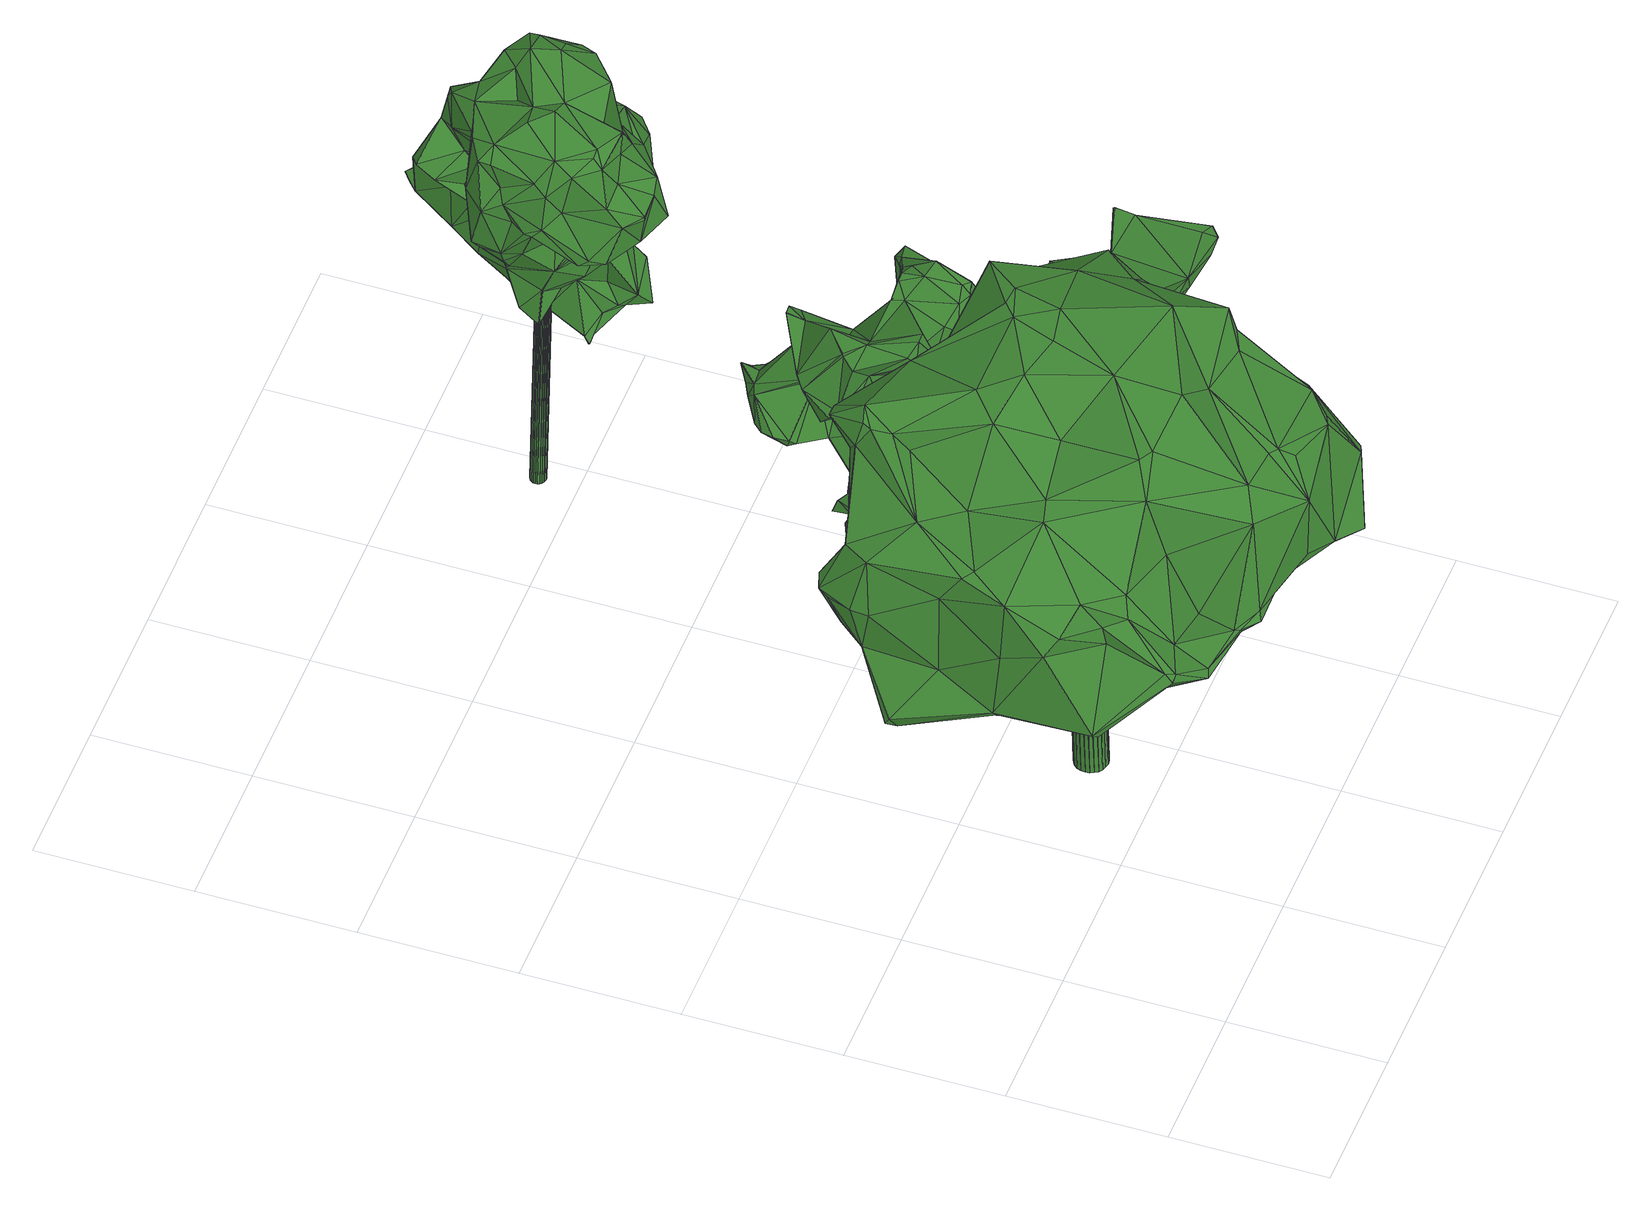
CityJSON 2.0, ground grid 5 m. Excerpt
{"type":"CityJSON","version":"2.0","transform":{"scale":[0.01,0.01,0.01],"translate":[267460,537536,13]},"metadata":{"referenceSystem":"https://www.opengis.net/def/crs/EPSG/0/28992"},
"CityObjects":{
"tree1":{"type":"SolitaryVegetationObject","attributes":{"gtid":158,"crown_width_m":15.53,"crown_median_z":23.55,"crown_r50_m":0.536,"crown_porosity":0.866,"trunk_H_m":10.33,"trunk_DBH_m":1.05,"trunk_radius_m":0.524,"trunk_base_height_m":13.22,"original_gtid":"174"},"geometry":[{"type":"Solid","lod":"3","boundaries":[[[[0,1,2]],[[3,4,5]],[[6,7,8]],[[9,7,6]],[[10,11,12]],[[13,14,15]],[[16,17,18]],[[19,20,21]],[[22,23,24]],[[25,26,27]],[[28,29,30]],[[31,32,14]],[[31,14,33]],[[34,35,6]],[[36,10,37]],[[38,1,39]],[[40,41,42]],[[9,6,43]],[[44,45,46]],[[2,1,47]],[[48,49,50]],[[51,52,53]],[[54,55,56]],[[54,56,57]],[[58,59,60]],[[61,25,27]],[[1,62,63]],[[64,65,66]],[[54,57,67]],[[68,69,70]],[[71,69,68]],[[8,34,6]],[[72,73,74]],[[9,43,75]],[[76,77,78]],[[79,31,33]],[[80,81,82]],[[29,83,30]],[[11,84,85]],[[86,87,88]],[[89,86,88]],[[90,35,91]],[[6,35,90]],[[19,21,47]],[[11,10,84]],[[92,21,93]],[[21,94,93]],[[95,45,96]],[[97,98,99]],[[63,16,1]],[[94,21,100]],[[8,96,34]],[[18,101,5]],[[31,102,103]],[[93,104,92]],[[105,106,107]],[[74,14,108]],[[109,110,111]],[[112,113,114]],[[91,35,34]],[[9,115,116]],[[117,64,118]],[[119,34,45]],[[96,45,34]],[[120,121,122]],[[90,43,6]],[[75,43,90]],[[19,38,123]],[[124,50,125]],[[126,80,127]],[[128,129,52]],[[130,56,55]],[[76,9,116]],[[88,131,132]],[[106,133,82]],[[26,83,133]],[[134,135,136]],[[136,135,137]],[[5,101,138]],[[130,32,31]],[[139,140,141]],[[101,142,143]],[[39,123,38]],[[144,145,146]],[[147,148,149]],[[150,151,152]],[[92,153,21]],[[154,155,156]],[[117,118,157]],[[158,159,10]],[[158,10,36]],[[84,10,159]],[[118,104,93]],[[160,86,161]],[[89,161,86]],[[89,160,161]],[[1,38,47]],[[55,32,130]],[[47,38,19]],[[162,163,77]],[[164,142,72]],[[7,22,24]],[[165,77,166]],[[95,8,7]],[[33,14,74]],[[167,49,48]],[[74,108,168]],[[137,169,136]],[[83,25,30]],[[96,8,95]],[[170,171,120]],[[172,173,95]],[[71,68,174]],[[175,4,176]],[[174,68,98]],[[127,80,29]],[[15,177,13]],[[178,145,179]],[[180,18,175]],[[18,5,175]],[[19,123,181]],[[39,180,123]],[[136,19,181]],[[136,181,134]],[[182,111,110]],[[5,138,3]],[[134,181,176]],[[26,25,83]],[[1,16,39]],[[80,83,29]],[[133,83,80]],[[133,80,82]],[[28,126,29]],[[127,29,126]],[[48,183,184]],[[185,183,48]],[[103,130,31]],[[186,61,27]],[[9,76,7]],[[58,187,59]],[[58,66,187]],[[188,189,190]],[[154,191,155]],[[141,85,192]],[[146,178,193]],[[55,54,194]],[[159,85,84]],[[195,196,197]],[[52,129,198]],[[52,198,53]],[[80,126,199]],[[151,150,107]],[[200,75,148]],[[200,148,147]],[[172,7,24]],[[95,7,172]],[[197,201,202]],[[197,202,98]],[[37,170,36]],[[125,156,203]],[[204,105,150]],[[107,150,105]],[[203,156,57]],[[159,192,85]],[[95,205,45]],[[203,57,206]],[[166,115,165]],[[40,42,207]],[[28,208,126]],[[3,209,176]],[[134,176,209]],[[120,12,154]],[[105,210,106]],[[203,206,124]],[[98,202,174]],[[204,174,202]],[[156,211,212]],[[213,42,41]],[[191,214,215]],[[180,39,18]],[[65,64,24]],[[1,0,62]],[[216,173,129]],[[217,71,218]],[[219,120,122]],[[31,79,102]],[[220,183,50]],[[221,222,173]],[[173,222,198]],[[156,120,154]],[[50,183,185]],[[114,211,125]],[[178,51,193]],[[193,51,223]],[[223,51,186]],[[94,157,93]],[[224,28,61]],[[148,225,149]],[[225,226,149]],[[137,218,169]],[[217,218,137]],[[105,227,228]],[[223,228,227]],[[90,225,75]],[[223,227,193]],[[128,216,129]],[[170,37,171]],[[229,102,79]],[[230,165,147]],[[162,165,230]],[[7,76,22]],[[199,81,80]],[[168,108,196]],[[182,122,121]],[[193,227,231]],[[232,100,169]],[[232,169,233]],[[112,145,144]],[[197,196,108]],[[147,149,226]],[[103,56,130]],[[230,56,103]],[[141,112,139]],[[55,194,234]],[[15,234,177]],[[82,81,106]],[[107,106,81]],[[177,234,194]],[[139,112,235]],[[125,236,114]],[[33,237,79]],[[231,238,235]],[[231,239,238]],[[88,132,89]],[[50,124,220]],[[63,17,16]],[[70,98,68]],[[240,49,46]],[[101,18,17]],[[18,39,16]],[[42,241,242]],[[199,126,208]],[[243,244,62]],[[243,62,0]],[[66,65,187]],[[23,187,65]],[[163,245,244]],[[229,103,102]],[[229,230,103]],[[120,219,170]],[[230,229,162]],[[64,222,246]],[[174,204,150]],[[229,79,247]],[[229,247,245]],[[163,162,229]],[[163,229,245]],[[240,248,49]],[[249,49,248]],[[218,71,152]],[[154,12,11]],[[144,146,250]],[[231,144,250]],[[46,178,179]],[[251,237,252]],[[197,108,13]],[[177,213,13]],[[212,121,120]],[[75,115,9]],[[178,52,51]],[[120,171,12]],[[46,52,178]],[[251,252,62]],[[17,63,252]],[[75,225,148]],[[133,210,26]],[[253,212,182]],[[224,61,51]],[[197,13,201]],[[213,201,13]],[[213,40,201]],[[40,202,201]],[[175,176,180]],[[44,167,184]],[[44,184,91]],[[190,109,111]],[[176,181,123]],[[93,157,118]],[[165,162,77]],[[159,189,192]],[[53,224,51]],[[53,254,224]],[[208,28,224]],[[158,36,255]],[[131,117,256]],[[128,52,46]],[[232,94,100]],[[97,99,257]],[[62,252,63]],[[179,145,248]],[[117,87,64]],[[198,254,53]],[[131,87,117]],[[87,131,88]],[[221,246,222]],[[248,112,114]],[[114,249,248]],[[112,248,145]],[[62,244,251]],[[245,251,244]],[[10,12,37]],[[196,143,142]],[[258,156,215]],[[155,215,156]],[[177,241,213]],[[186,51,61]],[[147,226,259]],[[104,118,58]],[[60,104,58]],[[24,23,65]],[[101,143,138]],[[195,143,196]],[[138,143,195]],[[166,76,115]],[[116,115,76]],[[166,77,76]],[[54,67,194]],[[137,260,217]],[[79,237,247]],[[245,247,251]],[[237,251,247]],[[156,67,57]],[[179,248,240]],[[24,221,172]],[[173,172,221]],[[173,198,129]],[[168,142,164]],[[196,142,168]],[[182,255,122]],[[77,163,244]],[[261,78,244]],[[77,244,78]],[[261,244,243]],[[134,209,135]],[[179,240,46]],[[198,222,254]],[[87,254,222]],[[64,87,222]],[[50,49,262]],[[14,32,15]],[[107,81,151]],[[89,263,160]],[[264,233,263]],[[264,263,89]],[[264,89,233]],[[258,215,140]],[[158,189,159]],[[171,37,12]],[[104,60,265]],[[104,265,92]],[[192,188,113]],[[192,113,141]],[[156,212,120]],[[255,219,122]],[[170,219,255]],[[170,255,36]],[[140,214,141]],[[69,260,209]],[[69,209,70]],[[90,184,183]],[[138,257,3]],[[195,257,138]],[[3,257,70]],[[255,190,158]],[[72,74,164]],[[168,164,74]],[[13,108,14]],[[125,203,124]],[[22,76,23]],[[252,237,266]],[[215,214,140]],[[243,60,261]],[[233,256,232]],[[267,78,261]],[[213,41,40]],[[243,265,60]],[[243,0,265]],[[60,267,261]],[[158,190,189]],[[160,81,199]],[[268,81,160]],[[3,176,4]],[[232,256,94]],[[157,94,256]],[[157,256,117]],[[169,100,20]],[[169,20,136]],[[136,20,19]],[[70,99,98]],[[48,184,167]],[[100,21,20]],[[206,226,124]],[[188,192,189]],[[213,241,42]],[[141,113,112]],[[188,212,113]],[[212,188,190]],[[111,212,190]],[[225,220,124]],[[47,153,2]],[[21,153,47]],[[242,241,177]],[[193,231,250]],[[146,193,250]],[[111,182,212]],[[233,169,218]],[[176,123,180]],[[223,186,210]],[[269,174,150]],[[269,71,174]],[[91,184,90]],[[46,49,167]],[[167,44,46]],[[182,121,253]],[[24,64,246]],[[239,231,227]],[[186,27,26]],[[182,110,255]],[[255,110,190]],[[109,190,110]],[[154,85,191]],[[11,85,154]],[[194,140,242]],[[194,242,177]],[[67,140,194]],[[206,259,226]],[[25,61,30]],[[24,246,221]],[[30,61,28]],[[15,55,234]],[[33,73,237]],[[74,73,33]],[[225,183,220]],[[90,183,225]],[[146,145,178]],[[50,185,48]],[[119,44,34]],[[34,44,91]],[[197,98,97]],[[257,195,97]],[[197,97,195]],[[175,5,4]],[[202,270,204]],[[40,270,202]],[[239,270,40]],[[115,75,200]],[[165,115,200]],[[253,121,212]],[[17,142,101]],[[72,142,17]],[[165,200,147]],[[124,226,225]],[[191,215,155]],[[125,211,156]],[[233,268,263]],[[160,263,268]],[[267,59,78]],[[59,23,78]],[[114,113,211]],[[191,85,141]],[[17,73,72]],[[230,259,56]],[[266,237,73]],[[266,73,17]],[[57,259,206]],[[56,259,57]],[[230,147,259]],[[137,209,260]],[[3,70,209]],[[135,209,137]],[[151,81,268]],[[55,15,32]],[[49,236,262]],[[50,262,236]],[[50,236,125]],[[49,249,236]],[[2,271,0]],[[265,0,271]],[[153,271,2]],[[92,265,271]],[[153,92,271]],[[140,139,242]],[[42,242,139]],[[160,272,86]],[[199,272,160]],[[64,66,118]],[[144,235,112]],[[258,67,156]],[[258,140,67]],[[114,236,249]],[[252,266,17]],[[217,260,71]],[[71,260,69]],[[40,207,239]],[[144,231,235]],[[207,42,139]],[[139,235,207]],[[235,238,207]],[[239,207,238]],[[78,23,76]],[[257,99,70]],[[270,239,273]],[[26,210,186]],[[227,105,273]],[[133,106,210]],[[223,210,228]],[[105,228,210]],[[270,273,204]],[[204,273,105]],[[150,152,269]],[[269,152,71]],[[227,273,239]],[[141,214,191]],[[95,173,205]],[[119,45,44]],[[224,274,208]],[[128,45,216]],[[173,216,45]],[[173,45,205]],[[46,45,128]],[[89,275,233]],[[233,275,256]],[[132,275,89]],[[131,256,275]],[[131,275,132]],[[60,59,267]],[[254,274,224]],[[87,274,254]],[[58,118,66]],[[59,187,23]],[[86,274,87]],[[86,272,274]],[[199,274,272]],[[208,274,199]],[[218,152,233]],[[268,233,152]],[[268,152,151]],[[212,211,113]],[[276,277,278]],[[276,278,279]],[[279,278,280]],[[279,280,281]],[[278,277,282]],[[278,282,280]],[[280,282,283]],[[280,283,281]],[[282,277,284]],[[282,284,283]],[[283,284,285]],[[283,285,281]],[[284,277,286]],[[284,286,285]],[[285,286,287]],[[285,287,281]],[[286,277,288]],[[286,288,287]],[[287,288,289]],[[287,289,281]],[[288,277,290]],[[288,290,289]],[[289,290,291]],[[289,291,281]],[[290,277,292]],[[290,292,291]],[[291,292,293]],[[291,293,281]],[[292,277,294]],[[292,294,293]],[[293,294,295]],[[293,295,281]],[[294,277,296]],[[294,296,295]],[[295,296,297]],[[295,297,281]],[[296,277,298]],[[296,298,297]],[[297,298,299]],[[297,299,281]],[[298,277,300]],[[298,300,299]],[[299,300,301]],[[299,301,281]],[[300,277,302]],[[300,302,301]],[[301,302,303]],[[301,303,281]],[[302,277,304]],[[302,304,303]],[[303,304,305]],[[303,305,281]],[[304,277,306]],[[304,306,305]],[[305,306,307]],[[305,307,281]],[[306,277,308]],[[306,308,307]],[[307,308,309]],[[307,309,281]],[[308,277,310]],[[308,310,309]],[[309,310,311]],[[309,311,281]],[[310,277,312]],[[310,312,311]],[[311,312,313]],[[311,313,281]],[[312,277,314]],[[312,314,313]],[[313,314,315]],[[313,315,281]],[[314,277,316]],[[314,316,315]],[[315,316,317]],[[315,317,281]],[[316,277,318]],[[316,318,317]],[[317,318,319]],[[317,319,281]],[[318,277,320]],[[318,320,319]],[[319,320,321]],[[319,321,281]],[[320,277,322]],[[320,322,321]],[[321,322,323]],[[321,323,281]],[[322,277,324]],[[322,324,323]],[[323,324,325]],[[323,325,281]],[[324,277,276]],[[324,276,325]],[[325,276,279]],[[325,279,281]]]]}]},
"tree2":{"type":"SolitaryVegetationObject","attributes":{"gtid":160,"crown_width_m":6.57,"crown_median_z":24.94,"crown_r50_m":0.41,"crown_porosity":0.891,"trunk_H_m":11.76,"trunk_DBH_m":0.445,"trunk_radius_m":0.223,"trunk_base_height_m":13.18,"original_gtid":"176"},"geometry":[{"type":"Solid","lod":"3","boundaries":[[[[326,327,328]],[[329,330,331]],[[332,331,330]],[[333,334,335]],[[336,337,338]],[[339,340,341]],[[342,343,332]],[[344,345,346]],[[347,344,346]],[[348,349,350]],[[351,352,353]],[[334,354,355]],[[356,357,358]],[[359,329,360]],[[361,362,363]],[[364,337,336]],[[356,358,365]],[[364,343,337]],[[366,367,368]],[[369,370,371]],[[372,373,374]],[[375,376,377]],[[378,379,380]],[[381,356,365]],[[341,382,339]],[[383,384,385]],[[386,387,381]],[[388,387,386]],[[389,390,391]],[[392,393,394]],[[395,396,397]],[[386,398,399]],[[333,400,401]],[[402,374,403]],[[404,405,352]],[[395,397,406]],[[358,333,335]],[[396,395,407]],[[408,409,410]],[[411,412,413]],[[414,378,415]],[[393,392,416]],[[417,418,331]],[[419,420,421]],[[422,388,423]],[[414,379,378]],[[414,424,379]],[[425,426,427]],[[428,429,430]],[[431,430,429]],[[383,432,433]],[[434,435,347]],[[415,393,436]],[[424,437,438]],[[439,440,441]],[[442,435,443]],[[444,435,442]],[[382,340,339]],[[393,415,445]],[[331,332,336]],[[446,447,448]],[[449,450,451]],[[446,440,452]],[[448,440,446]],[[453,454,455]],[[443,444,442]],[[456,425,436]],[[457,458,368]],[[341,433,459]],[[389,397,460]],[[457,461,458]],[[449,462,463]],[[464,465,466]],[[465,467,466]],[[465,468,467]],[[469,376,468]],[[469,468,465]],[[470,471,348]],[[348,471,472]],[[473,406,474]],[[437,388,399]],[[357,356,475]],[[332,330,342]],[[334,333,401]],[[464,460,397]],[[476,361,411]],[[477,478,479]],[[395,406,407]],[[480,481,334]],[[435,434,482]],[[444,482,434]],[[379,483,484]],[[391,474,389]],[[397,389,474]],[[485,486,351]],[[351,486,487]],[[381,335,386]],[[440,488,489]],[[440,489,490]],[[452,490,491]],[[440,490,452]],[[492,326,328]],[[492,328,493]],[[479,368,458]],[[366,368,479]],[[415,436,414]],[[451,494,449]],[[406,473,407]],[[403,346,345]],[[401,354,334]],[[495,354,401]],[[432,459,433]],[[474,496,473]],[[402,346,497]],[[402,347,346]],[[498,403,345]],[[399,388,386]],[[392,400,427]],[[444,344,435]],[[344,444,434]],[[344,434,499]],[[439,500,501]],[[439,441,500]],[[502,503,383]],[[455,504,453]],[[505,481,506]],[[353,420,351]],[[420,507,351]],[[386,335,334]],[[488,508,457]],[[461,457,508]],[[509,510,511]],[[511,510,418]],[[427,502,383]],[[383,385,427]],[[344,347,435]],[[383,503,432]],[[455,512,506]],[[513,514,515]],[[481,480,504]],[[433,341,340]],[[386,505,398]],[[481,505,386]],[[483,379,516]],[[483,516,517]],[[518,407,473]],[[445,355,495]],[[413,519,511]],[[381,432,520]],[[381,520,356]],[[521,471,377]],[[481,386,334]],[[433,340,383]],[[347,402,498]],[[347,498,434]],[[403,498,402]],[[491,522,452]],[[519,413,523]],[[474,391,496]],[[463,450,449]],[[524,494,451]],[[331,336,525]],[[487,352,351]],[[327,460,421]],[[326,460,327]],[[525,338,476]],[[525,336,338]],[[422,423,424]],[[434,498,499]],[[419,464,466]],[[419,460,464]],[[503,502,372]],[[495,392,394]],[[509,398,510]],[[488,439,508]],[[506,481,455]],[[504,455,481]],[[369,371,526]],[[527,369,526]],[[528,529,530]],[[488,457,489]],[[336,332,364]],[[343,364,332]],[[496,531,473]],[[410,513,408]],[[457,368,532]],[[440,448,441]],[[413,417,411]],[[511,417,413]],[[505,360,510]],[[431,379,424]],[[419,467,533]],[[423,388,437]],[[424,423,437]],[[514,511,519]],[[486,485,522]],[[404,534,532]],[[463,517,450]],[[422,535,425]],[[526,371,348]],[[384,536,537]],[[387,537,536]],[[376,375,468]],[[538,503,372]],[[408,528,409]],[[539,409,530]],[[530,409,528]],[[530,438,437]],[[444,443,482]],[[435,482,443]],[[485,350,522]],[[370,369,540]],[[460,390,389]],[[365,335,381]],[[541,542,367]],[[358,335,365]],[[356,520,543]],[[469,377,376]],[[393,416,456]],[[501,338,337]],[[468,544,533]],[[419,466,467]],[[427,372,502]],[[427,400,372]],[[501,545,338]],[[375,377,470]],[[370,447,349]],[[370,349,348]],[[495,393,445]],[[420,533,507]],[[519,523,546]],[[353,352,405]],[[547,548,410]],[[473,549,518]],[[382,550,340]],[[344,499,345]],[[498,345,499]],[[348,472,413]],[[342,508,337]],[[432,550,459]],[[489,457,534]],[[490,534,404]],[[532,534,457]],[[489,534,490]],[[491,490,404]],[[439,337,508]],[[522,447,551]],[[522,551,452]],[[518,471,521]],[[478,541,367]],[[397,474,406]],[[422,424,414]],[[342,337,343]],[[476,417,525]],[[331,525,417]],[[439,501,337]],[[340,384,383]],[[374,552,403]],[[373,552,374]],[[379,328,327]],[[411,417,476]],[[351,553,485]],[[461,508,329]],[[514,548,511]],[[410,548,514]],[[445,415,355]],[[554,363,501]],[[505,510,398]],[[378,355,415]],[[401,392,495]],[[329,331,418]],[[367,327,353]],[[483,463,555]],[[368,367,405]],[[368,405,532]],[[508,342,330]],[[407,521,396]],[[511,548,547]],[[404,532,405]],[[353,405,367]],[[517,463,483]],[[369,527,540]],[[348,371,370]],[[550,384,340]],[[404,556,491]],[[487,556,404]],[[518,521,407]],[[472,473,557]],[[473,531,557]],[[522,350,447]],[[511,418,417]],[[327,420,353]],[[419,421,460]],[[352,487,404]],[[379,429,516]],[[428,516,429]],[[558,431,424]],[[531,515,559]],[[514,559,515]],[[341,459,560]],[[550,560,459]],[[382,560,550]],[[382,341,560]],[[506,512,505]],[[391,515,496]],[[496,515,531]],[[529,513,515]],[[508,330,329]],[[550,536,384]],[[483,555,484]],[[370,540,527]],[[387,536,381]],[[370,448,447]],[[484,328,379]],[[488,440,439]],[[414,535,422]],[[514,519,546]],[[425,535,414]],[[430,451,428]],[[430,431,451]],[[428,451,561]],[[562,431,558]],[[438,558,424]],[[517,516,428]],[[436,425,414]],[[392,563,416]],[[495,394,393]],[[517,428,450]],[[428,561,450]],[[456,436,393]],[[385,387,422]],[[388,422,387]],[[529,558,438]],[[529,438,530]],[[357,400,358]],[[402,564,374]],[[372,374,564]],[[401,400,392]],[[333,358,400]],[[557,559,546]],[[334,355,480]],[[511,547,509]],[[410,514,513]],[[531,559,557]],[[475,403,552]],[[495,355,354]],[[462,555,463]],[[559,514,546]],[[529,515,558]],[[391,558,515]],[[562,558,391]],[[328,390,460]],[[326,493,460]],[[327,421,420]],[[456,426,425]],[[338,545,476]],[[557,546,523]],[[557,523,472]],[[432,536,550]],[[381,536,432]],[[472,523,413]],[[477,541,478]],[[392,427,426]],[[454,512,455]],[[468,533,467]],[[472,549,473]],[[420,419,533]],[[427,385,425]],[[385,422,425]],[[524,562,494]],[[484,462,565]],[[478,367,366]],[[478,366,479]],[[328,484,565]],[[554,412,411]],[[526,500,527]],[[441,370,527]],[[500,441,527]],[[441,448,370]],[[539,530,437]],[[410,539,437]],[[410,437,399]],[[513,566,408]],[[543,475,356]],[[403,475,346]],[[497,346,475]],[[505,512,359]],[[512,454,359]],[[329,359,458]],[[453,359,454]],[[350,349,447]],[[418,360,329]],[[387,385,537]],[[329,458,461]],[[348,413,412]],[[412,500,526]],[[348,412,526]],[[379,327,380]],[[507,553,351]],[[328,565,390]],[[456,416,563]],[[462,484,555]],[[533,544,507]],[[509,399,398]],[[486,556,487]],[[522,491,556]],[[522,556,486]],[[384,537,385]],[[562,451,431]],[[493,328,460]],[[411,361,554]],[[348,350,470]],[[431,429,379]],[[361,363,554]],[[500,554,501]],[[412,554,500]],[[480,355,567]],[[355,479,567]],[[501,363,362]],[[480,567,504]],[[477,479,355]],[[541,378,542]],[[380,542,378]],[[501,362,545]],[[367,542,380]],[[477,355,541]],[[355,378,541]],[[367,380,327]],[[361,476,545]],[[361,545,362]],[[418,510,360]],[[458,567,479]],[[453,567,359]],[[504,567,453]],[[458,359,567]],[[464,568,465]],[[397,568,464]],[[471,549,472]],[[518,549,471]],[[450,561,451]],[[410,409,539]],[[492,493,326]],[[509,547,399]],[[397,396,568]],[[465,568,396]],[[375,470,544]],[[375,544,468]],[[505,359,360]],[[553,507,544]],[[553,544,485]],[[485,544,350]],[[470,350,544]],[[562,524,451]],[[494,565,449]],[[449,565,462]],[[494,391,565]],[[562,391,494]],[[390,565,391]],[[563,426,456]],[[547,410,399]],[[563,392,426]],[[470,377,471]],[[396,377,465]],[[469,465,377]],[[521,377,396]],[[538,372,564]],[[543,538,475]],[[475,564,497]],[[538,564,475]],[[446,551,447]],[[452,551,446]],[[529,528,566]],[[529,566,513]],[[538,520,503]],[[432,503,520]],[[538,543,520]],[[408,566,528]],[[497,564,402]],[[400,373,372]],[[357,373,400]],[[373,357,552]],[[475,552,357]],[[569,570,571]],[[569,571,572]],[[572,571,573]],[[572,573,574]],[[571,570,575]],[[571,575,573]],[[573,575,576]],[[573,576,574]],[[575,570,577]],[[575,577,576]],[[576,577,578]],[[576,578,574]],[[577,570,579]],[[577,579,578]],[[578,579,580]],[[578,580,574]],[[579,570,581]],[[579,581,580]],[[580,581,582]],[[580,582,574]],[[581,570,583]],[[581,583,582]],[[582,583,584]],[[582,584,574]],[[583,570,585]],[[583,585,584]],[[584,585,586]],[[584,586,574]],[[585,570,587]],[[585,587,586]],[[586,587,588]],[[586,588,574]],[[587,570,589]],[[587,589,588]],[[588,589,590]],[[588,590,574]],[[589,570,591]],[[589,591,590]],[[590,591,592]],[[590,592,574]],[[591,570,593]],[[591,593,592]],[[592,593,594]],[[592,594,574]],[[593,570,595]],[[593,595,594]],[[594,595,596]],[[594,596,574]],[[595,570,597]],[[595,597,596]],[[596,597,598]],[[596,598,574]],[[597,570,599]],[[597,599,598]],[[598,599,600]],[[598,600,574]],[[599,570,601]],[[599,601,600]],[[600,601,602]],[[600,602,574]],[[601,570,603]],[[601,603,602]],[[602,603,604]],[[602,604,574]],[[603,570,605]],[[603,605,604]],[[604,605,606]],[[604,606,574]],[[605,570,607]],[[605,607,606]],[[606,607,608]],[[606,608,574]],[[607,570,609]],[[607,609,608]],[[608,609,610]],[[608,610,574]],[[609,570,611]],[[609,611,610]],[[610,611,612]],[[610,612,574]],[[611,570,613]],[[611,613,612]],[[612,613,614]],[[612,614,574]],[[613,570,615]],[[613,615,614]],[[614,615,616]],[[614,616,574]],[[615,570,617]],[[615,617,616]],[[616,617,618]],[[616,618,574]],[[617,570,569]],[[617,569,618]],[[618,569,572]],[[618,572,574]]]]}]},
"tree3":{"type":"SolitaryVegetationObject","attributes":{"gtid":159,"crown_width_m":7.04,"crown_median_z":25.16,"crown_r50_m":0.386,"crown_porosity":0.904,"trunk_H_m":11.96,"trunk_DBH_m":0.486,"trunk_radius_m":0.243,"trunk_base_height_m":13.2,"original_gtid":"175"},"geometry":[{"type":"Solid","lod":"3","boundaries":[[[[619,620,621]],[[619,621,622]],[[623,624,625]],[[626,627,628]],[[626,628,629]],[[630,631,632]],[[630,633,631]],[[634,635,636]],[[637,638,639]],[[640,641,642]],[[643,644,645]],[[646,647,648]],[[629,647,646]],[[649,650,651]],[[652,635,653]],[[654,655,656]],[[657,658,659]],[[660,661,662]],[[663,664,633]],[[665,666,635]],[[667,668,669]],[[643,670,671]],[[672,666,665]],[[672,673,666]],[[653,666,673]],[[674,675,676]],[[677,678,679]],[[680,662,667]],[[662,668,667]],[[653,681,682]],[[683,649,684]],[[673,681,653]],[[685,681,626]],[[686,634,687]],[[688,689,690]],[[682,685,652]],[[691,670,692]],[[693,656,694]],[[694,695,693]],[[696,697,698]],[[699,700,701]],[[663,655,664]],[[646,648,642]],[[702,703,704]],[[680,621,669]],[[680,669,705]],[[685,682,681]],[[625,706,623]],[[652,685,707]],[[708,709,710]],[[680,667,621]],[[711,694,712]],[[633,630,663]],[[708,713,689]],[[714,715,716]],[[717,718,664]],[[719,720,691]],[[721,691,720]],[[722,723,724]],[[722,725,723]],[[703,726,704]],[[685,701,707]],[[727,728,729]],[[730,713,731]],[[732,657,733]],[[734,735,736]],[[737,738,639]],[[691,739,719]],[[620,675,740]],[[658,732,741]],[[715,742,646]],[[743,656,744]],[[745,746,747]],[[748,749,679]],[[707,750,635]],[[636,635,750]],[[736,751,625]],[[736,752,751]],[[654,664,655]],[[753,754,755]],[[756,757,758]],[[682,652,653]],[[721,759,691]],[[760,679,678]],[[738,761,762]],[[738,762,639]],[[714,761,738]],[[761,714,688]],[[710,713,708]],[[763,764,765]],[[762,761,688]],[[762,688,690]],[[671,670,691]],[[766,767,698]],[[766,768,767]],[[620,740,621]],[[694,711,627]],[[694,627,673]],[[643,645,670]],[[716,688,714]],[[668,769,770]],[[661,770,769]],[[661,769,668]],[[697,696,771]],[[756,662,680]],[[661,722,770]],[[713,690,689]],[[641,772,642]],[[716,646,642]],[[673,773,694]],[[646,742,629]],[[640,711,712]],[[640,712,656]],[[713,730,690]],[[650,774,775]],[[702,747,776]],[[677,729,765]],[[653,635,666]],[[777,778,674]],[[652,707,635]],[[704,747,702]],[[670,645,692]],[[779,624,780]],[[766,781,768]],[[758,733,756]],[[664,782,783]],[[784,718,717]],[[785,784,717]],[[786,784,785]],[[656,693,654]],[[668,770,669]],[[676,620,619]],[[732,658,657]],[[787,779,780]],[[674,676,777]],[[788,781,789]],[[626,790,685]],[[696,791,771]],[[696,638,637]],[[786,633,784]],[[697,766,698]],[[751,706,625]],[[647,640,648]],[[642,648,640]],[[792,793,771]],[[647,711,640]],[[794,623,706]],[[746,745,795]],[[731,796,771]],[[736,625,734]],[[797,798,787]],[[717,799,785]],[[734,625,624]],[[734,624,798]],[[770,722,800]],[[724,800,722]],[[705,801,802]],[[795,745,803]],[[792,804,793]],[[793,720,719]],[[705,669,801]],[[789,797,805]],[[776,747,806]],[[690,730,762]],[[752,794,706]],[[743,807,808]],[[745,747,803]],[[806,680,705]],[[664,718,633]],[[712,694,656]],[[748,809,777]],[[767,810,679]],[[765,764,737]],[[702,776,671]],[[646,716,715]],[[727,729,811]],[[728,812,765]],[[765,729,728]],[[635,634,686]],[[635,686,665]],[[762,637,639]],[[803,783,782]],[[632,631,792]],[[726,799,717]],[[691,813,814]],[[764,815,816]],[[626,816,815]],[[731,771,791]],[[731,791,730]],[[692,813,691]],[[801,813,692]],[[806,746,817]],[[796,818,771]],[[738,737,715]],[[706,751,752]],[[780,624,819]],[[650,775,739]],[[764,742,737]],[[737,742,715]],[[764,629,742]],[[750,701,820]],[[750,707,701]],[[754,821,774]],[[821,754,753]],[[638,698,822]],[[698,638,696]],[[789,805,788]],[[701,700,820]],[[792,818,632]],[[771,818,792]],[[781,788,823]],[[781,823,768]],[[701,790,728]],[[685,790,701]],[[726,824,803]],[[825,813,724]],[[800,724,813]],[[826,697,771]],[[680,636,657]],[[657,756,680]],[[634,636,680]],[[766,697,826]],[[790,763,728]],[[804,720,793]],[[650,739,827]],[[651,814,813]],[[651,827,814]],[[689,688,772]],[[801,692,802]],[[828,829,774]],[[793,774,829]],[[675,620,676]],[[818,796,830]],[[675,831,740]],[[804,721,720]],[[767,768,810]],[[651,650,827]],[[752,832,819]],[[763,815,764]],[[683,684,833]],[[819,832,834]],[[797,787,805]],[[799,703,835]],[[777,809,778]],[[643,802,644]],[[809,810,823]],[[836,837,650]],[[780,819,837]],[[683,833,778]],[[667,723,621]],[[826,755,766]],[[832,838,834]],[[730,791,762]],[[836,683,780]],[[839,728,727]],[[806,747,746]],[[709,840,630]],[[750,820,700]],[[716,642,772]],[[755,736,735]],[[812,763,765]],[[728,763,812]],[[746,687,634]],[[841,749,842]],[[811,749,841]],[[726,717,824]],[[719,775,793]],[[621,725,622]],[[657,622,725]],[[829,843,771]],[[771,843,826]],[[677,765,844]],[[632,818,630]],[[694,773,695]],[[644,692,645]],[[681,627,626]],[[672,665,686]],[[787,845,805]],[[654,693,782]],[[781,735,734]],[[750,756,636]],[[649,651,684]],[[846,684,651]],[[631,786,792]],[[778,845,683]],[[787,683,845]],[[795,782,693]],[[803,782,795]],[[717,664,824]],[[819,624,623]],[[779,798,624]],[[672,847,773]],[[747,704,726]],[[747,726,803]],[[846,825,848]],[[675,674,831]],[[813,825,651]],[[846,651,825]],[[775,719,739]],[[639,844,737]],[[715,714,738]],[[722,661,725]],[[766,849,781]],[[755,849,766]],[[637,791,696]],[[807,655,663]],[[783,803,824]],[[662,700,699]],[[629,628,627]],[[703,759,721]],[[674,850,831]],[[647,629,627]],[[647,627,711]],[[821,843,828]],[[677,844,638]],[[639,638,844]],[[771,793,829]],[[807,744,655]],[[701,728,839]],[[758,732,733]],[[658,741,727]],[[752,819,794]],[[819,623,794]],[[821,828,774]],[[630,818,710]],[[792,851,804]],[[760,767,679]],[[801,669,813]],[[621,723,725]],[[640,743,641]],[[654,782,664]],[[795,847,746]],[[687,746,847]],[[667,669,723]],[[660,725,661]],[[680,806,817]],[[680,817,634]],[[673,627,681]],[[788,845,823]],[[708,772,641]],[[829,828,843]],[[826,843,753]],[[763,790,626]],[[708,641,808]],[[786,804,851]],[[786,851,792]],[[765,737,844]],[[655,744,656]],[[699,839,757]],[[768,823,810]],[[644,802,692]],[[679,810,748]],[[748,810,809]],[[674,778,850]],[[809,823,778]],[[699,701,839]],[[758,757,839]],[[846,852,850]],[[684,846,850]],[[850,852,831]],[[850,833,684]],[[852,846,848]],[[850,778,833]],[[725,660,699]],[[662,699,660]],[[778,823,845]],[[636,733,657]],[[785,835,721]],[[853,637,762]],[[657,757,756]],[[725,757,657]],[[725,699,757]],[[629,816,626]],[[671,802,643]],[[776,802,671]],[[784,633,718]],[[672,773,673]],[[808,840,709]],[[663,840,808]],[[630,840,663]],[[770,800,813]],[[770,813,669]],[[774,793,775]],[[842,854,841]],[[842,622,854]],[[834,837,819]],[[755,754,832]],[[755,832,752]],[[650,837,834]],[[756,733,636]],[[799,835,785]],[[676,619,622]],[[755,752,736]],[[783,824,664]],[[825,740,848]],[[852,740,831]],[[848,740,852]],[[695,773,693]],[[806,705,776]],[[777,842,748]],[[676,842,777]],[[842,676,622]],[[754,838,832]],[[774,838,754]],[[705,802,776]],[[774,650,838]],[[630,710,709]],[[767,760,822]],[[767,822,698]],[[633,786,631]],[[822,760,678]],[[677,638,678]],[[638,822,678]],[[686,847,672]],[[693,773,847]],[[693,847,795]],[[687,847,686]],[[621,855,669]],[[740,825,855]],[[724,669,855]],[[724,855,825]],[[740,855,621]],[[781,734,789]],[[716,772,688]],[[797,734,798]],[[789,734,797]],[[724,723,669]],[[743,640,656]],[[743,744,807]],[[808,807,663]],[[808,641,743]],[[853,762,791]],[[853,791,637]],[[708,689,772]],[[839,727,741]],[[785,804,786]],[[785,721,804]],[[683,787,780]],[[827,739,814]],[[691,814,739]],[[821,753,843]],[[811,729,677]],[[764,816,629]],[[727,811,658]],[[658,811,841]],[[659,658,841]],[[691,759,671]],[[842,749,748]],[[750,700,756]],[[756,700,662]],[[702,759,703]],[[671,759,702]],[[834,838,650]],[[836,650,649]],[[836,780,837]],[[836,649,683]],[[805,845,788]],[[634,817,746]],[[710,830,713]],[[818,830,710]],[[713,830,731]],[[731,830,796]],[[662,661,668]],[[726,703,799]],[[826,753,755]],[[841,854,659]],[[755,735,849]],[[781,849,735]],[[808,709,708]],[[811,677,749]],[[677,679,749]],[[763,626,815]],[[758,839,741]],[[758,741,732]],[[703,721,835]],[[657,659,854]],[[657,854,622]],[[798,779,787]],[[856,857,858]],[[856,858,859]],[[859,858,860]],[[859,860,861]],[[858,857,862]],[[858,862,860]],[[860,862,863]],[[860,863,861]],[[862,857,864]],[[862,864,863]],[[863,864,865]],[[863,865,861]],[[864,857,866]],[[864,866,865]],[[865,866,867]],[[865,867,861]],[[866,857,868]],[[866,868,867]],[[867,868,869]],[[867,869,861]],[[868,857,870]],[[868,870,869]],[[869,870,871]],[[869,871,861]],[[870,857,872]],[[870,872,871]],[[871,872,873]],[[871,873,861]],[[872,857,874]],[[872,874,873]],[[873,874,875]],[[873,875,861]],[[874,857,876]],[[874,876,875]],[[875,876,877]],[[875,877,861]],[[876,857,878]],[[876,878,877]],[[877,878,879]],[[877,879,861]],[[878,857,880]],[[878,880,879]],[[879,880,881]],[[879,881,861]],[[880,857,882]],[[880,882,881]],[[881,882,883]],[[881,883,861]],[[882,857,884]],[[882,884,883]],[[883,884,885]],[[883,885,861]],[[884,857,886]],[[884,886,885]],[[885,886,887]],[[885,887,861]],[[886,857,888]],[[886,888,887]],[[887,888,889]],[[887,889,861]],[[888,857,890]],[[888,890,889]],[[889,890,891]],[[889,891,861]],[[890,857,892]],[[890,892,891]],[[891,892,893]],[[891,893,861]],[[892,857,894]],[[892,894,893]],[[893,894,895]],[[893,895,861]],[[894,857,896]],[[894,896,895]],[[895,896,897]],[[895,897,861]],[[896,857,898]],[[896,898,897]],[[897,898,899]],[[897,899,861]],[[898,857,900]],[[898,900,899]],[[899,900,901]],[[899,901,861]],[[900,857,902]],[[900,902,901]],[[901,902,903]],[[901,903,861]],[[902,857,904]],[[902,904,903]],[[903,904,905]],[[903,905,861]],[[904,857,856]],[[904,856,905]],[[905,856,859]],[[905,859,861]]]]}]}
},
"vertices":[
[266,543,1304],[133,730,1361],[161,570,1252],[201,1256,1056],[141,1279,1208],[149,1308,1227],[1363,67,1050],[1078,46,964],[1207,1,907],[1223,119,1281],[1924,954,1192],[1896,1016,1233],[1910,958,1208],[810,1258,1454],[764,1242,1603],[880,1199,1521],[165,872,1397],[276,1051,1463],[148,1160,1382],[116,760,927],[129,750,910],[145,463,903],[980,96,987],[713,149,987],[916,154,926],[997,877,377],[1022,914,428],[1029,878,445],[928,795,386],[888,856,329],[950,861,334],[890,971,1754],[934,1010,1758],[654,1001,1670],[1336,57,952],[1417,87,1019],[1971,738,1174],[1969,739,1180],[130,743,1145],[160,940,1295],[703,1125,1078],[742,981,1319],[936,928,1192],[1253,134,1283],[1437,336,919],[1345,278,704],[1420,490,842],[124,607,1202],[1509,454,1001],[1438,520,967],[1356,491,1310],[1097,620,602],[1138,536,647],[1118,545,638],[1173,1095,1621],[1087,1113,1750],[1175,874,1708],[1366,848,1620],[458,216,969],[635,199,963],[436,314,1056],[1008,797,448],[408,707,1455],[200,847,1401],[698,273,823],[697,138,962],[645,181,957],[1258,1010,1512],[458,1313,815],[417,1282,817],[424,1295,835],[442,1222,799],[474,1262,1588],[483,1200,1582],[524,1299,1629],[1305,197,1320],[963,84,1226],[825,223,1375],[752,182,1295],[717,876,1715],[852,957,374],[766,968,552],[862,991,394],[946,878,325],[1896,1020,1229],[1729,969,1217],[708,546,742],[731,504,741],[625,489,719],[613,539,745],[1414,248,1220],[1443,129,1019],[303,294,1067],[307,272,1032],[164,452,888],[1160,93,856],[1277,36,903],[608,1184,1200],[604,1388,1035],[501,1177,1029],[203,682,848],[198,1243,1382],[858,837,1732],[971,855,1749],[325,270,1054],[773,1109,621],[869,1018,434],[735,1099,604],[566,1408,1550],[1720,802,920],[1720,796,923],[1710,824,969],[1327,910,1044],[1496,1044,1218],[1347,897,1099],[1009,196,1358],[1040,153,1316],[583,419,694],[436,209,952],[1260,160,914],[1740,734,1184],[1725,760,1112],[1776,742,1111],[137,934,1026],[1358,520,1380],[1246,711,1293],[823,853,364],[849,863,343],[1337,321,599],[1332,318,599],[995,1002,1763],[589,440,696],[597,477,715],[885,991,398],[40,1064,854],[100,1052,812],[83,1040,811],[113,1046,809],[184,1319,1254],[1212,1021,1144],[1249,1041,1229],[1494,1089,1224],[458,1304,1522],[241,1250,1344],[1228,926,937],[1261,907,965],[1159,893,878],[1285,447,1593],[1297,427,1499],[1304,446,1514],[701,1135,652],[673,1002,638],[551,1019,761],[309,478,1125],[1728,965,1222],[1560,1064,1298],[1434,894,1275],[374,353,919],[1870,916,1094],[1877,966,1146],[693,835,570],[705,624,777],[862,440,1638],[668,462,1582],[480,1288,1599],[1035,420,1505],[977,214,1365],[1515,446,943],[525,1409,1551],[244,808,782],[1933,709,1178],[1932,757,1182],[1127,114,868],[1154,394,735],[599,1302,740],[119,1201,1201],[143,1173,1038],[926,1172,1426],[1218,628,814],[1278,615,879],[122,1145,1193],[34,1049,881],[1724,799,997],[1404,293,1216],[1455,345,949],[1358,341,1188],[1058,917,513],[645,181,963],[1714,915,1155],[1817,923,1094],[1764,859,1009],[1566,1098,1298],[1728,952,1194],[1122,905,702],[1140,1159,1551],[339,1194,1324],[474,1326,1492],[668,1247,1288],[1143,445,697],[726,823,507],[1235,397,1481],[674,1246,1285],[643,1337,1048],[1337,749,1518],[660,1254,736],[1220,280,877],[1355,738,1546],[947,963,1085],[845,773,462],[207,1177,1003],[884,1019,474],[1382,908,1165],[1689,828,1069],[823,1136,1392],[1492,1087,1230],[1504,1037,1255],[1350,260,644],[348,1013,950],[408,985,809],[1884,716,1148],[1371,465,1353],[1035,452,823],[1002,482,788],[1083,920,609],[1055,635,593],[1357,439,1395],[1315,530,1508],[864,957,709],[858,983,593],[828,640,1684],[1118,561,1721],[1134,937,842],[252,641,859],[381,823,734],[1091,1166,1562],[1177,977,1076],[1191,600,1120],[578,922,1626],[1149,939,1035],[891,990,938],[1336,590,929],[943,1042,1375],[1000,995,1386],[383,443,1268],[592,455,1451],[638,493,1565],[761,344,959],[661,743,1539],[1331,601,934],[1329,599,939],[1149,926,832],[479,725,1474],[401,937,1431],[1718,784,1077],[945,574,709],[1893,751,1131],[380,549,883],[294,1225,1126],[1466,993,1240],[1242,724,1660],[227,1172,1002],[602,397,1241],[1254,433,1105],[636,836,685],[607,849,795],[354,426,1201],[490,1148,1525],[638,310,994],[659,963,646],[648,1197,734],[733,1080,954],[304,488,1191],[851,742,657],[759,1049,845],[893,675,625],[495,561,861],[927,724,23],[875,725,22],[926,738,23],[908,743,1056],[906,756,1056],[855,744,1055],[921,750,22],[901,769,1055],[913,761,22],[893,780,1055],[902,770,22],[883,789,1055],[890,775,21],[870,794,1054],[876,777,21],[857,796,1054],[862,776,21],[843,794,1054],[850,771,21],[830,789,1054],[839,763,21],[819,781,1054],[830,752,21],[811,771,1054],[825,740,21],[805,758,1054],[823,726,21],[803,745,1054],[824,712,21],[805,731,1054],[829,700,22],[810,718,1055],[837,689,22],[818,707,1055],[848,680,22],[828,699,1055],[861,675,23],[841,693,1056],[874,673,23],[855,691,1056],[888,674,23],[868,693,1056],[900,679,23],[881,698,1056],[911,687,23],[892,706,1056],[920,698,23],[900,717,1056],[925,711,23],[906,729,1056],
[1069,1174,1426],[1051,1146,1401],[1231,1202,1317],[798,1507,1162],[737,1585,1168],[779,1606,1145],[743,1616,1144],[887,1232,873],[858,1308,975],[893,1258,885],[748,1717,1197],[769,1726,1293],[800,1757,1248],[1197,1362,860],[1182,1329,857],[1190,1364,845],[727,1603,1182],[715,1650,1194],[901,1069,543],[907,1104,606],[909,1107,605],[916,1081,567],[958,1489,1463],[822,1480,1516],[835,1392,1563],[880,1207,1522],[849,1222,1508],[924,1195,1463],[934,1264,986],[902,1290,1087],[915,1192,779],[914,1188,781],[884,1226,851],[738,1393,1056],[858,1449,1115],[893,1780,1277],[859,1800,1314],[859,1797,1316],[724,1689,1193],[886,1229,850],[832,1340,1294],[938,1215,1337],[828,1339,1294],[919,1672,1536],[894,1613,1520],[951,1648,1497],[982,1128,777],[935,1163,753],[965,1126,748],[1030,1373,1633],[1051,1370,1648],[1109,1390,1611],[980,1137,1245],[1059,1104,1296],[1014,1139,1293],[932,1254,875],[1195,1364,860],[1139,1260,831],[1121,1280,843],[1012,1154,864],[883,1381,995],[932,1246,939],[949,1277,997],[1255,1261,1447],[1244,1221,1352],[1276,1245,1346],[924,1039,994],[951,1076,1080],[949,1069,1039],[1255,1433,1543],[1185,1419,1569],[1253,1297,1487],[880,1398,1056],[1070,1377,1025],[977,1150,828],[929,1244,940],[945,1112,681],[919,1107,686],[767,1371,1492],[897,1275,1416],[1266,1418,1516],[1218,1453,1528],[1258,1417,1104],[1256,1415,1102],[1169,1457,1129],[927,1746,1262],[939,1624,1377],[947,1596,1353],[992,1102,1145],[988,1102,1146],[944,1053,1046],[855,1617,1196],[868,1500,1136],[1105,1179,1570],[1039,1193,1476],[1137,1153,1474],[965,1129,1060],[941,1283,1039],[1050,1240,1166],[953,1068,1039],[928,1038,993],[1011,1151,862],[1206,1090,1187],[1206,1114,1218],[1227,1119,1215],[1116,1250,1227],[1077,1251,817],[1161,1304,832],[905,1049,533],[909,1043,496],[955,1075,1079],[1071,1373,1026],[1198,1354,1136],[790,1561,1395],[686,1549,1452],[726,1580,1467],[912,1024,451],[912,1021,454],[905,1043,496],[961,1114,1083],[730,1443,1593],[801,1503,1612],[719,1576,1476],[1286,1142,1195],[1221,1053,1169],[1283,1143,1194],[717,1433,1597],[647,1345,1060],[639,1373,1057],[637,1380,1042],[946,1050,1047],[762,1389,1347],[807,1365,1222],[1145,1307,833],[1177,1144,1470],[893,1502,1313],[1278,1130,1206],[1223,1051,1171],[1133,1187,1597],[1124,1291,1654],[1130,1186,1597],[1113,1208,1595],[1052,1301,1655],[1095,1355,1640],[993,1383,1588],[1045,1368,1575],[979,1457,1409],[1153,1416,1373],[1250,1357,1467],[937,1141,719],[915,1779,1217],[936,1330,1148],[961,1227,1315],[860,1315,1164],[798,1325,1026],[789,1387,986],[907,1041,497],[1206,1110,1220],[1219,1137,1263],[854,1237,1628],[821,1236,1627],[802,1238,1549],[693,1495,1332],[662,1459,1388],[672,1435,1414],[683,1392,1585],[1140,1299,1367],[1226,1228,1360],[1238,1201,1309],[961,1128,1061],[1156,1401,1367],[945,1116,680],[914,1078,569],[901,1066,545],[876,1628,1449],[798,1737,1306],[1019,1155,827],[1060,1210,809],[674,1315,1054],[786,1446,951],[670,1451,1000],[1032,1233,1490],[839,1560,1343],[958,1385,1165],[884,1443,1102],[1013,1498,1177],[688,1441,1030],[1182,1426,1159],[1066,1466,1180],[1151,1356,1198],[1206,1087,1189],[1219,1051,1171],[1142,1386,1522],[1015,1497,1180],[944,1190,780],[1168,1419,1552],[785,1385,1598],[909,1490,1314],[1230,1172,1276],[763,1725,1201],[948,1650,1477],[889,1671,1536],[1269,1398,1110],[1228,1363,1137],[1235,1365,1111],[1152,1401,1367],[804,1351,1353],[1079,1205,1549],[719,1397,1402],[965,1112,1082],[1076,1252,820],[1077,1249,821],[990,1170,787],[1225,1404,1123],[890,1669,1538],[974,1162,1263],[974,1165,1279],[936,1166,751],[1004,1346,1587],[832,1775,1267],[1030,1434,1209],[1072,1430,1166],[1065,1465,1177],[1098,1323,1444],[1128,1296,843],[732,1441,1595],[937,1138,721],[896,1255,1531],[867,1746,1293],[1239,1110,1206],[792,1262,1579],[971,1395,1342],[1184,1340,1154],[1040,1396,1213],[1187,1365,848],[1220,1077,1177],[1141,1256,1249],[926,1035,994],[969,1127,746],[1238,1198,1312],[1219,1397,1134],[760,1337,1068],[1136,1284,1578],[997,1375,18],[975,1375,18],[996,1381,18],[983,1360,1194],[982,1365,1194],[961,1359,1194],[994,1386,18],[980,1371,1194],[991,1391,18],[976,1375,1194],[986,1394,18],[972,1379,1194],[980,1397,18],[966,1381,1194],[975,1397,18],[961,1382,1194],[969,1396,18],[955,1381,1194],[964,1394,18],[949,1379,1194],[959,1391,18],[945,1375,1194],[956,1386,18],[941,1370,1194],[953,1381,18],[939,1365,1194],[953,1375,18],[939,1359,1193],[954,1369,18],[940,1353,1193],[956,1364,18],[942,1348,1193],[959,1359,18],[945,1343,1193],[964,1356,18],[950,1340,1193],[970,1354,18],[955,1338,1193],[975,1353,18],[961,1337,1193],[981,1354,18],[967,1338,1194],[986,1356,18],[972,1340,1194],[991,1359,18],[977,1344,1194],[995,1364,18],[980,1348,1194],[997,1370,18],[983,1354,1194],
[1658,2677,1017],[1718,2717,991],[1622,2737,1080],[1668,2576,1132],[1459,2483,625],[1487,2450,702],[1453,2470,630],[1506,2429,1643],[1370,2523,1656],[1391,2414,1571],[1354,2340,1611],[1135,2638,1219],[1167,2712,1190],[1159,2639,1165],[1138,2729,1236],[1572,2787,1482],[1627,2657,1568],[1616,2728,1422],[1414,2274,1210],[1461,2294,1218],[1426,2224,1237],[1187,2490,1600],[1133,2498,1497],[1173,2432,1562],[1477,3053,1092],[1530,3038,1068],[1527,3037,1066],[1227,2357,1572],[1261,2385,1614],[1233,2386,1603],[1559,2652,876],[1410,2683,796],[1554,2723,916],[1616,2558,1649],[1564,2668,1702],[1205,2749,1592],[1143,2712,1567],[1182,2675,1612],[1738,2652,1267],[1770,2526,1264],[1775,2527,1250],[1465,2641,1279],[1437,2693,1167],[1546,2761,1309],[1111,2691,1395],[1162,2755,1420],[1561,2730,1667],[1573,2704,1691],[1535,2875,1194],[1532,2874,1195],[1551,2876,1145],[1461,3035,1075],[1417,3001,1086],[1495,2754,1677],[1481,2670,1725],[1726,2605,996],[1757,2716,988],[1724,2606,999],[1561,2315,1222],[1539,2330,1221],[1657,2412,1131],[1584,2824,1316],[1521,2588,1709],[1572,2592,1686],[1596,2551,844],[1573,2652,887],[1608,2512,1637],[1534,2757,1642],[1410,2793,1571],[1206,2287,1373],[1157,2374,1255],[1173,2326,1244],[1415,2888,980],[1534,3014,1068],[1321,2783,1620],[1321,2603,1659],[1377,2671,1610],[1395,2425,1101],[1394,2428,1066],[1443,2423,1073],[1554,2568,1315],[1523,2656,1409],[1610,2493,1471],[1370,2992,1274],[1334,2912,1241],[1325,2966,1294],[1559,2923,1181],[1417,2466,634],[1636,2629,1565],[1122,2507,1371],[1118,2561,1343],[1115,2535,1341],[1308,2533,1677],[1252,2596,1663],[1150,2404,1232],[1256,2237,1388],[1289,2331,1464],[1197,2333,1446],[1327,2738,1329],[1182,2688,1372],[1344,2782,974],[1387,2777,1091],[1374,2811,1139],[1443,2679,1137],[1614,2730,1078],[1583,2727,1042],[1602,2614,1153],[1402,2843,1320],[1702,2404,1322],[1625,2430,1433],[1660,2364,1304],[1195,2348,1216],[1324,2447,1186],[1730,2571,1336],[1720,2589,1336],[1516,2388,728],[1504,2406,731],[1485,2447,704],[1401,2249,1413],[1348,2240,1391],[1364,2770,950],[1718,2719,989],[1720,2544,1337],[1326,2335,1551],[1149,2539,1527],[1144,2672,1562],[1397,2894,1532],[1440,2900,1529],[1451,2933,1380],[1755,2455,1038],[1660,2413,1133],[1603,2650,1509],[1417,2464,636],[1416,2478,663],[1376,2537,882],[1408,2588,830],[1450,2515,854],[1615,2726,1420],[1668,2587,1312],[1710,2582,1339],[1382,2880,1178],[1567,2480,1212],[1255,2236,1378],[1299,2265,1238],[1505,2416,1495],[1420,2333,1506],[1543,2341,1380],[1479,2429,935],[1526,2510,1104],[1558,2402,931],[1378,2811,1138],[1391,2777,1091],[1271,2521,1055],[1167,2461,1417],[1438,2699,1676],[1284,2634,855],[1333,2667,895],[1391,2986,1272],[1723,2603,997],[1659,2539,880],[1539,2427,742],[1523,2497,780],[1518,2349,780],[1255,2770,1564],[1274,2697,1491],[1294,2675,1293],[1344,2694,1239],[1170,2712,1192],[1565,2425,776],[1640,2367,815],[1562,2320,716],[1574,2458,1479],[1347,2418,1175],[1238,2648,1067],[1248,2660,1043],[1458,2496,623],[1362,2869,1589],[1304,2526,1218],[1571,2352,722],[1546,2396,726],[1400,2804,1275],[1507,2719,1008],[1567,2940,1106],[1507,2975,1140],[1329,2858,1480],[1363,2702,1171],[1639,2369,813],[1493,2920,1363],[1150,2645,1473],[1127,2628,1430],[1634,2505,1001],[1678,2449,1042],[1680,2395,1284],[1546,2374,1395],[1477,2842,993],[1445,2825,960],[1482,2403,1526],[1438,2403,1565],[1492,2841,1421],[1173,2585,1200],[1466,2519,670],[1536,2644,1478],[1242,2557,854],[1454,2377,1229],[1623,2403,872],[1355,2741,1371],[1614,2756,990],[1375,2462,955],[1440,2791,942],[1240,2560,854],[1298,2569,934],[1217,2468,1280],[1755,2715,985],[1433,2602,725],[1627,2566,883],[1436,2604,724],[1394,2842,1191],[1484,2595,802],[1462,2598,744],[1403,2657,784],[1675,2511,1353],[1137,2604,1359],[1726,2512,1211],[1729,2465,1111],[1298,2566,931],[1500,2305,1280],[1632,2398,841],[1609,2731,951],[1403,2797,1620],[1620,2740,968],[1530,2449,791],[1677,2611,952],[1299,2634,1187],[1718,2717,987],[1373,2349,1248],[1727,2515,1210],[1620,2739,1077],[1449,2625,20],[1425,2625,20],[1449,2631,20],[1466,2605,1216],[1465,2612,1216],[1442,2606,1216],[1446,2637,20],[1463,2618,1216],[1442,2642,20],[1459,2623,1216],[1438,2646,20],[1454,2627,1216],[1432,2648,20],[1448,2629,1216],[1425,2649,20],[1442,2630,1216],[1419,2649,20],[1436,2629,1216],[1413,2646,21],[1430,2627,1216],[1408,2643,21],[1425,2623,1216],[1404,2638,21],[1421,2618,1216],[1402,2632,20],[1418,2612,1216],[1401,2625,20],[1417,2606,1216],[1401,2619,20],[1418,2600,1216],[1404,2613,20],[1421,2594,1216],[1408,2608,20],[1424,2589,1216],[1412,2604,20],[1429,2585,1216],[1418,2602,20],[1435,2582,1216],[1425,2601,20],[1441,2581,1216],[1431,2601,20],[1448,2582,1216],[1437,2604,20],[1454,2584,1216],[1442,2608,20],[1459,2588,1216],[1446,2612,20],[1463,2593,1216],[1448,2618,20],[1465,2599,1216]
]}
